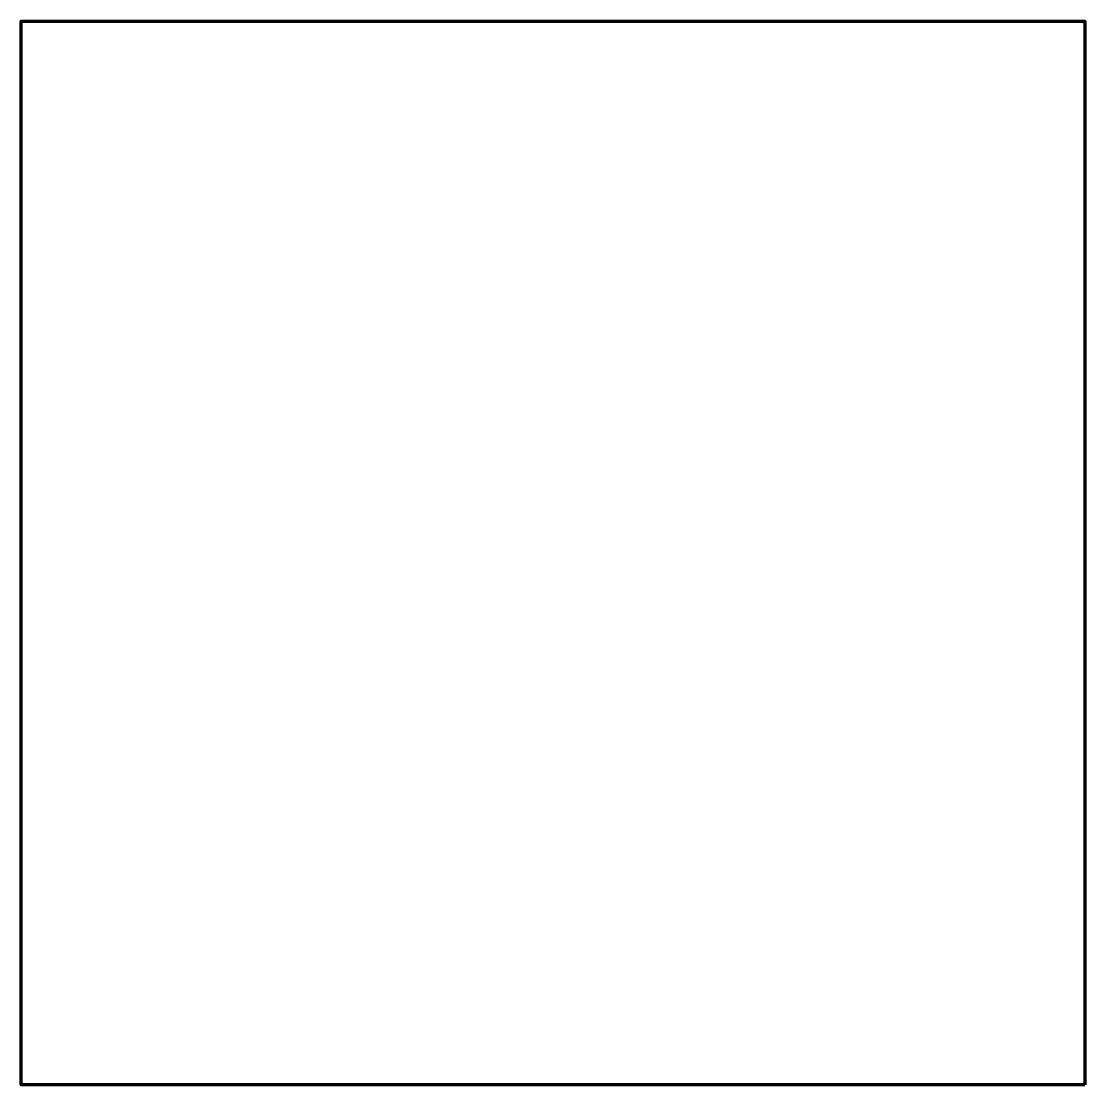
# Model space of a CAD drawing. Header units: inches. Extents: x 0 to 400, y -400 to 0.
import ezdxf

# ---------------------------------------------------------------- set-up
doc = ezdxf.new("R2010")
doc.units = ezdxf.units.IN
doc.header["$MEASUREMENT"] = 0
doc.layers.add('Layer 1', color=7, linetype='Continuous')

msp = doc.modelspace()

# ---------------------------------------------------------------- linework, layer by layer
at = {"layer": 'Layer 1', "color": 142, "lineweight": 211, "true_color": 0x2baae1}
msp.add_lwpolyline([(400, -400), (0, -400), (0, 0), (400, 0), (400, -400)], dxfattribs=at)

doc.saveas('drawing.dxf')
